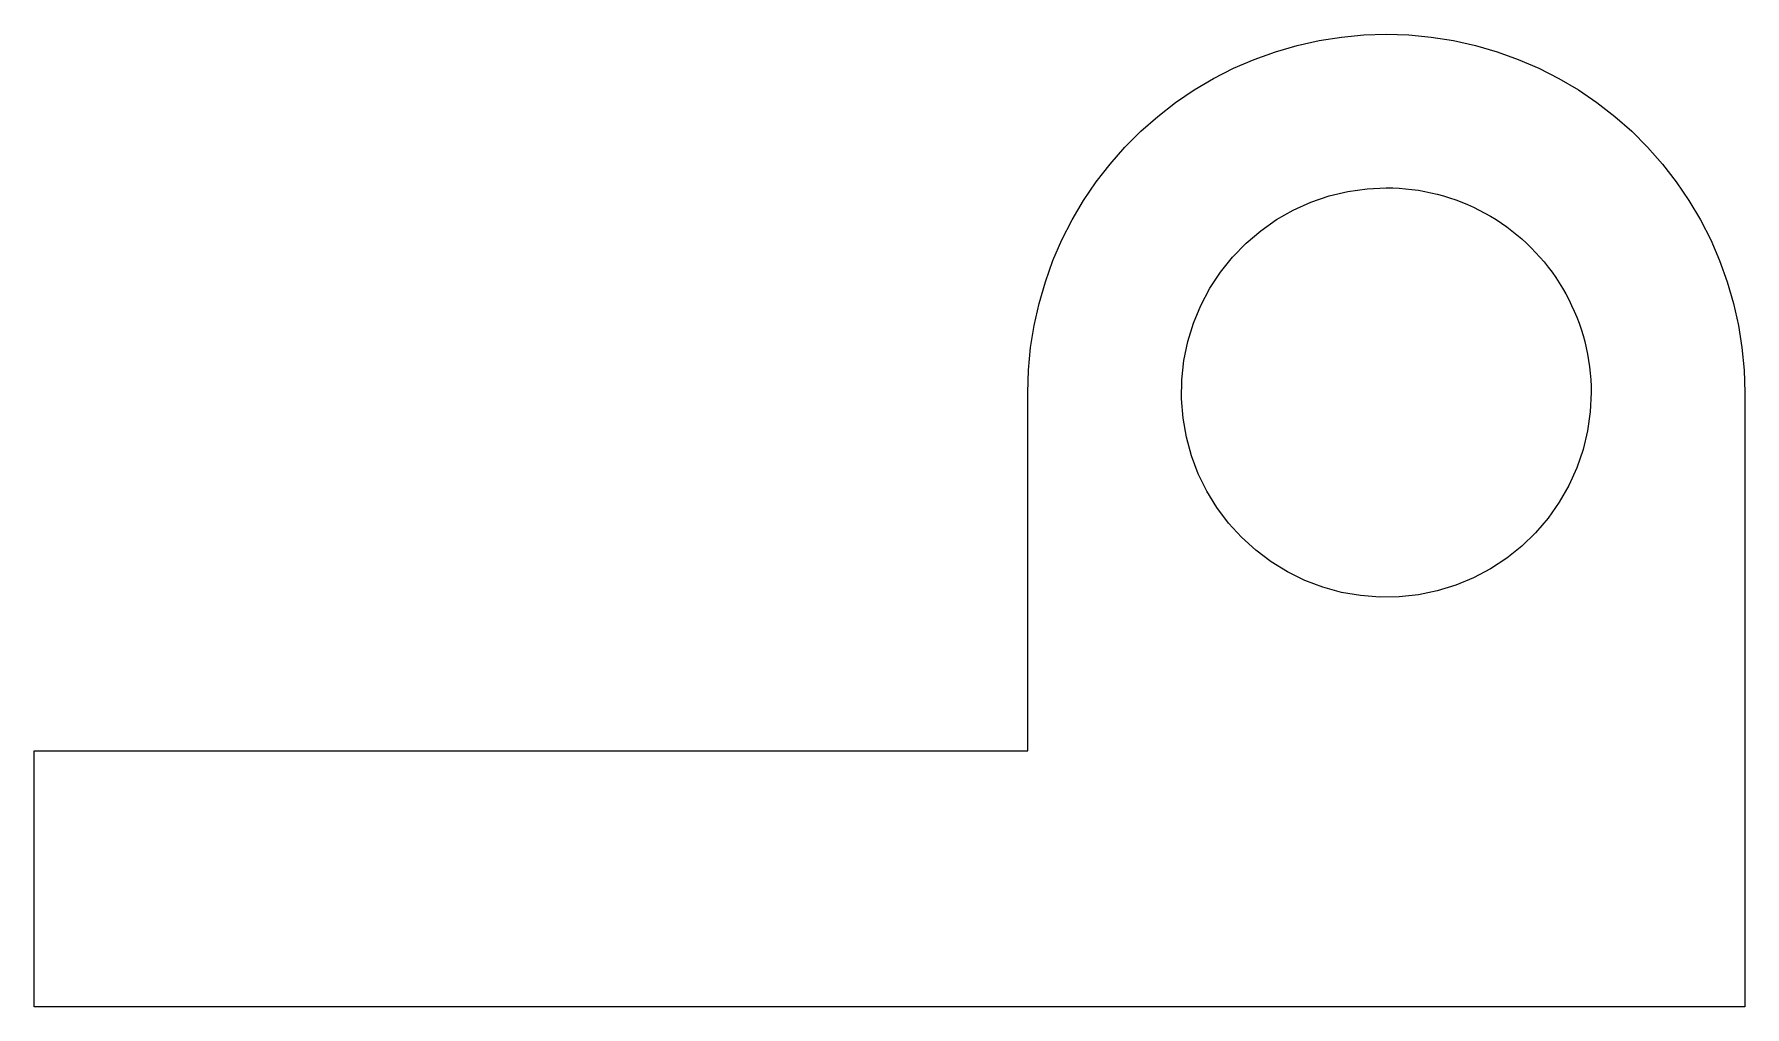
# Model space of a CAD drawing. Header units: metres. Extents: x -29.2 to 4.2, y 0 to 19.
import ezdxf

# ---------------------------------------------------------------- set-up
doc = ezdxf.new("R2010")
doc.units = ezdxf.units.M

msp = doc.modelspace()

# ---------------------------------------------------------------- linework, layer by layer
for points in [[(-9.8, 12), (-9.786, 12.44), (-9.745, 12.877), (-9.676, 13.312), (-9.58, 13.741), (-9.457, 14.163), (-9.308, 14.577), (-9.134, 14.98), (-8.934, 15.372), (-8.71, 15.751), (-8.463, 16.114), (-8.194, 16.462), (-7.903, 16.792), (-7.592, 17.103), (-7.262, 17.394), (-6.914, 17.663), (-6.551, 17.91), (-6.172, 18.134), (-5.78, 18.334), (-5.377, 18.508), (-4.963, 18.657), (-4.541, 18.78), (-4.112, 18.876), (-3.677, 18.945), (-3.24, 18.986), (-2.8, 19), (-2.36, 18.986), (-1.923, 18.945), (-1.488, 18.876), (-1.059, 18.78), (-0.637, 18.657), (-0.223, 18.508), (0.18, 18.334), (0.572, 18.134), (0.951, 17.91), (1.314, 17.663), (1.662, 17.394), (1.992, 17.103), (2.303, 16.792), (2.594, 16.462), (2.863, 16.114), (3.11, 15.751), (3.334, 15.372), (3.534, 14.98), (3.708, 14.577), (3.857, 14.163), (3.98, 13.741), (4.076, 13.312), (4.145, 12.877), (4.186, 12.44), (4.2, 12)], [(1.2, 12), (1.182, 11.624), (1.129, 11.25), (1.041, 10.884), (0.919, 10.528), (0.764, 10.184), (0.577, 9.857), (0.361, 9.548), (0.116, 9.262), (-0.155, 9), (-0.449, 8.764), (-0.764, 8.557), (-1.097, 8.381), (-1.445, 8.236), (-1.805, 8.126), (-2.174, 8.049), (-2.549, 8.008), (-2.926, 8.002), (-3.301, 8.032), (-3.673, 8.096), (-4.036, 8.196), (-4.389, 8.329), (-4.727, 8.495), (-5.048, 8.692), (-5.35, 8.918), (-5.628, 9.172), (-5.882, 9.45), (-6.108, 9.752), (-6.305, 10.073), (-6.471, 10.411), (-6.604, 10.764), (-6.704, 11.127), (-6.768, 11.499), (-6.798, 11.874), (-6.792, 12.251), (-6.751, 12.626), (-6.674, 12.995), (-6.564, 13.355), (-6.419, 13.703), (-6.243, 14.036), (-6.036, 14.351), (-5.8, 14.645), (-5.538, 14.916), (-5.252, 15.161), (-4.943, 15.377), (-4.616, 15.564), (-4.272, 15.719), (-3.916, 15.841), (-3.55, 15.929), (-3.176, 15.982), (-2.8, 16)], [(-2.8, 16), (-2.674, 15.998), (-2.549, 15.992), (-2.424, 15.982), (-2.299, 15.968), (-2.174, 15.951), (-2.05, 15.929), (-1.927, 15.904), (-1.805, 15.874), (-1.684, 15.841), (-1.564, 15.804), (-1.445, 15.764), (-1.328, 15.719), (-1.211, 15.671), (-1.097, 15.619), (-0.984, 15.564), (-0.873, 15.505), (-0.764, 15.443), (-0.657, 15.377), (-0.552, 15.308), (-0.449, 15.236), (-0.348, 15.161), (-0.25, 15.082), (-0.155, 15), (-0.062, 14.916), (0.028, 14.828), (0.116, 14.738), (0.2, 14.645), (0.282, 14.55), (0.361, 14.452), (0.436, 14.351), (0.508, 14.248), (0.577, 14.143), (0.643, 14.036), (0.705, 13.927), (0.764, 13.816), (0.819, 13.703), (0.871, 13.589), (0.919, 13.472), (0.964, 13.355), (1.004, 13.236), (1.041, 13.116), (1.074, 12.995), (1.104, 12.873), (1.129, 12.75), (1.151, 12.626), (1.168, 12.501), (1.182, 12.376), (1.192, 12.251), (1.198, 12.126), (1.2, 12)], [(-9.8, 5), (-9.8, 5.14), (-9.8, 5.28), (-9.8, 5.42), (-9.8, 5.56), (-9.8, 5.7), (-9.8, 5.84), (-9.8, 5.98), (-9.8, 6.12), (-9.8, 6.26), (-9.8, 6.4), (-9.8, 6.54), (-9.8, 6.68), (-9.8, 6.82), (-9.8, 6.96), (-9.8, 7.1), (-9.8, 7.24), (-9.8, 7.38), (-9.8, 7.52), (-9.8, 7.66), (-9.8, 7.8), (-9.8, 7.94), (-9.8, 8.08), (-9.8, 8.22), (-9.8, 8.36), (-9.8, 8.5), (-9.8, 8.64), (-9.8, 8.78), (-9.8, 8.92), (-9.8, 9.06), (-9.8, 9.2), (-9.8, 9.34), (-9.8, 9.48), (-9.8, 9.62), (-9.8, 9.76), (-9.8, 9.9), (-9.8, 10.04), (-9.8, 10.18), (-9.8, 10.32), (-9.8, 10.46), (-9.8, 10.6), (-9.8, 10.74), (-9.8, 10.88), (-9.8, 11.02), (-9.8, 11.16), (-9.8, 11.3), (-9.8, 11.44), (-9.8, 11.58), (-9.8, 11.72), (-9.8, 11.86), (-9.8, 12)], [(-9.8, 5), (-9.8, 5.14), (-9.8, 5.28), (-9.8, 5.42), (-9.8, 5.56), (-9.8, 5.7), (-9.8, 5.84), (-9.8, 5.98), (-9.8, 6.12), (-9.8, 6.26), (-9.8, 6.4), (-9.8, 6.54), (-9.8, 6.68), (-9.8, 6.82), (-9.8, 6.96), (-9.8, 7.1), (-9.8, 7.24), (-9.8, 7.38), (-9.8, 7.52), (-9.8, 7.66), (-9.8, 7.8), (-9.8, 7.94), (-9.8, 8.08), (-9.8, 8.22), (-9.8, 8.36), (-9.8, 8.5), (-9.8, 8.64), (-9.8, 8.78), (-9.8, 8.92), (-9.8, 9.06), (-9.8, 9.2), (-9.8, 9.34), (-9.8, 9.48), (-9.8, 9.62), (-9.8, 9.76), (-9.8, 9.9), (-9.8, 10.04), (-9.8, 10.18), (-9.8, 10.32), (-9.8, 10.46), (-9.8, 10.6), (-9.8, 10.74), (-9.8, 10.88), (-9.8, 11.02), (-9.8, 11.16), (-9.8, 11.3), (-9.8, 11.44), (-9.8, 11.58), (-9.8, 11.72), (-9.8, 11.86), (-9.8, 12)], [(4.2, 12), (4.2, 11.76), (4.2, 11.52), (4.2, 11.28), (4.2, 11.04), (4.2, 10.8), (4.2, 10.56), (4.2, 10.32), (4.2, 10.08), (4.2, 9.84), (4.2, 9.6), (4.2, 9.36), (4.2, 9.12), (4.2, 8.88), (4.2, 8.64), (4.2, 8.4), (4.2, 8.16), (4.2, 7.92), (4.2, 7.68), (4.2, 7.44), (4.2, 7.2), (4.2, 6.96), (4.2, 6.72), (4.2, 6.48), (4.2, 6.24), (4.2, 6), (4.2, 5.76), (4.2, 5.52), (4.2, 5.28), (4.2, 5.04), (4.2, 4.8), (4.2, 4.56), (4.2, 4.32), (4.2, 4.08), (4.2, 3.84), (4.2, 3.6), (4.2, 3.36), (4.2, 3.12), (4.2, 2.88), (4.2, 2.64), (4.2, 2.4), (4.2, 2.16), (4.2, 1.92), (4.2, 1.68), (4.2, 1.44), (4.2, 1.2), (4.2, 0.96), (4.2, 0.72), (4.2, 0.48), (4.2, 0.24), (4.2, 0)], [(-29.2, 0), (-29.2, 0.1), (-29.2, 0.2), (-29.2, 0.3), (-29.2, 0.4), (-29.2, 0.5), (-29.2, 0.6), (-29.2, 0.7), (-29.2, 0.8), (-29.2, 0.9), (-29.2, 1), (-29.2, 1.1), (-29.2, 1.2), (-29.2, 1.3), (-29.2, 1.4), (-29.2, 1.5), (-29.2, 1.6), (-29.2, 1.7), (-29.2, 1.8), (-29.2, 1.9), (-29.2, 2), (-29.2, 2.1), (-29.2, 2.2), (-29.2, 2.3), (-29.2, 2.4), (-29.2, 2.5), (-29.2, 2.6), (-29.2, 2.7), (-29.2, 2.8), (-29.2, 2.9), (-29.2, 3), (-29.2, 3.1), (-29.2, 3.2), (-29.2, 3.3), (-29.2, 3.4), (-29.2, 3.5), (-29.2, 3.6), (-29.2, 3.7), (-29.2, 3.8), (-29.2, 3.9), (-29.2, 4), (-29.2, 4.1), (-29.2, 4.2), (-29.2, 4.3), (-29.2, 4.4), (-29.2, 4.5), (-29.2, 4.6), (-29.2, 4.7), (-29.2, 4.8), (-29.2, 4.9), (-29.2, 5)], [(-29.2, 5), (-28.812, 5), (-28.424, 5), (-28.036, 5), (-27.648, 5), (-27.26, 5), (-26.872, 5), (-26.484, 5), (-26.096, 5), (-25.708, 5), (-25.32, 5), (-24.932, 5), (-24.544, 5), (-24.156, 5), (-23.768, 5), (-23.38, 5), (-22.992, 5), (-22.604, 5), (-22.216, 5), (-21.828, 5), (-21.44, 5), (-21.052, 5), (-20.664, 5), (-20.276, 5), (-19.888, 5), (-19.5, 5), (-19.112, 5), (-18.724, 5), (-18.336, 5), (-17.948, 5), (-17.56, 5), (-17.172, 5), (-16.784, 5), (-16.396, 5), (-16.008, 5), (-15.62, 5), (-15.232, 5), (-14.844, 5), (-14.456, 5), (-14.068, 5), (-13.68, 5), (-13.292, 5), (-12.904, 5), (-12.516, 5), (-12.128, 5), (-11.74, 5), (-11.352, 5), (-10.964, 5), (-10.576, 5), (-10.188, 5), (-9.8, 5)], [(-20, 5), (-19.796, 5), (-19.592, 5), (-19.388, 5), (-19.184, 5), (-18.98, 5), (-18.776, 5), (-18.572, 5), (-18.368, 5), (-18.164, 5), (-17.96, 5), (-17.756, 5), (-17.552, 5), (-17.348, 5), (-17.144, 5), (-16.94, 5), (-16.736, 5), (-16.532, 5), (-16.328, 5), (-16.124, 5), (-15.92, 5), (-15.716, 5), (-15.512, 5), (-15.308, 5), (-15.104, 5), (-14.9, 5), (-14.696, 5), (-14.492, 5), (-14.288, 5), (-14.084, 5), (-13.88, 5), (-13.676, 5), (-13.472, 5), (-13.268, 5), (-13.064, 5), (-12.86, 5), (-12.656, 5), (-12.452, 5), (-12.248, 5), (-12.044, 5), (-11.84, 5), (-11.636, 5), (-11.432, 5), (-11.228, 5), (-11.024, 5), (-10.82, 5), (-10.616, 5), (-10.412, 5), (-10.208, 5), (-10.004, 5), (-9.8, 5)], [(4.2, 0), (3.532, 0), (2.864, 0), (2.196, 0), (1.528, 0), (0.86, 0), (0.192, 0), (-0.476, 0), (-1.144, 0), (-1.812, 0), (-2.48, 0), (-3.148, 0), (-3.816, 0), (-4.484, 0), (-5.152, 0), (-5.82, 0), (-6.488, 0), (-7.156, 0), (-7.824, 0), (-8.492, 0), (-9.16, 0), (-9.828, 0), (-10.496, 0), (-11.164, 0), (-11.832, 0), (-12.5, 0), (-13.168, 0), (-13.836, 0), (-14.504, 0), (-15.172, 0), (-15.84, 0), (-16.508, 0), (-17.176, 0), (-17.844, 0), (-18.512, 0), (-19.18, 0), (-19.848, 0), (-20.516, 0), (-21.184, 0), (-21.852, 0), (-22.52, 0), (-23.188, 0), (-23.856, 0), (-24.524, 0), (-25.192, 0), (-25.86, 0), (-26.528, 0), (-27.196, 0), (-27.864, 0), (-28.532, 0), (-29.2, 0)]]:
    msp.add_lwpolyline(points)

doc.saveas('drawing.dxf')
